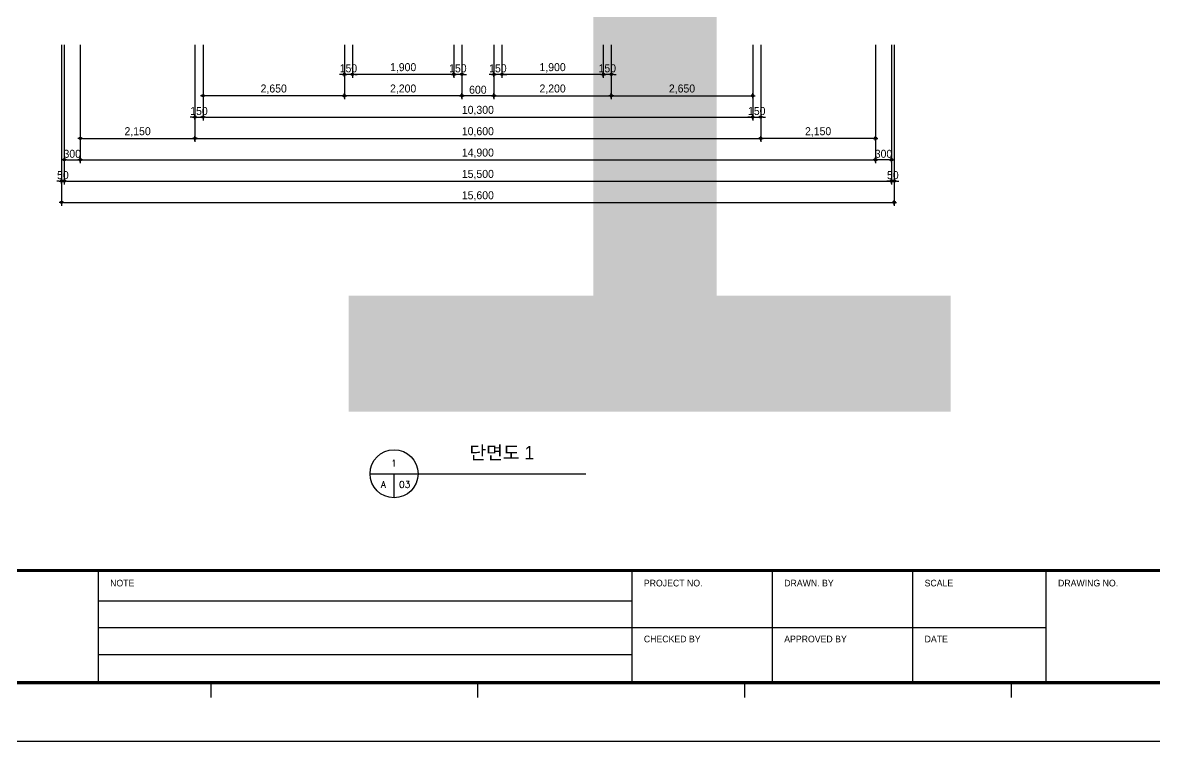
# Model space of a CAD drawing. Header units: millimetres. Extents: x 0 to 253659, y 0 to 59400.
# Drawn here: x 12471 to 33675, y 29700 to 43162 of the extents above; entities that cross this region are included whole.
import ezdxf
from ezdxf.enums import TextEntityAlignment as Align

# ---------------------------------------------------------------- set-up
doc = ezdxf.new("R2010")
doc.units = ezdxf.units.MM
doc.header["$LTSCALE"] = 200
doc.header["$MEASUREMENT"] = 0
doc.layers.get('0').update_dxf_attribs({"linetype": 'CONTINUOUS'})
doc.layers.get('DEFPOINTS').update_dxf_attribs({"linetype": 'CONTINUOUS'})
for name, color, linetype in [('1', 1, 'CONTINUOUS'), ('A-벽', 7, 'CONTINUOUS'), ('DIM', 6, 'CONTINUOUS'), ('SHEET', 7, 'CONTINUOUS'), ('TEXT', 2, 'CONTINUOUS')]:
    doc.layers.add(name, color=color, linetype=linetype)
doc.layers.add('6', color=7, linetype='CONTINUOUS', true_color=0xff99ff)
doc.styles.add('G', font='gulim.ttc')
doc.styles.add('HDH', font='helved', dxfattribs={"bigfont": 'hd'})
doc.styles.add('ROMANS', font='ROMANS', dxfattribs={"height": 300})
doc.styles.get("Standard").update_dxf_attribs({"font": ''})
doc.styles.get('Standard').set_extended_font_data('Gulim')
doc.dimstyles.new('50', dxfattribs={"dimscale": 50, "dimtxt": 3, "dimasz": 0.9, "dimexe": 1.25, "dimexo": 5, "dimgap": 0.7, "dimtad": 1, "dimdec": 0, "dimzin": 1, "dimdsep": 46, "dimlunit": 6, "dimtxsty": 'G', "dimblk1": 'Z_DOT', "dimblk2": 'Z_DOT', "dimsah": 1, "dimcen": 2.5, "dimclrd": 21, "dimclre": 21, "dimclrt": 3, "dimadec": 0, "dimazin": 0, "dimtfac": 1, "dimtdec": 0, "dimtix": 1, "dimtmove": 2, "dimatfit": 3, "dimldrblk": 'Z_DOT', "dimfxl": 1, "dimtolj": 1, "dimtzin": 1, "dimarcsym": 0})

# ---------------------------------------------------------------- blocks, each defined once
blk = doc.blocks.new('Form')
for p, q in [((16000, 820), (16000, 1070)), ((21000, 820), (21000, 1070)), ((26000, 820), (26000, 1070)), ((31000, 820), (31000, 1070))]:
    blk.add_line(p, q)
blk.add_lwpolyline([(0, 0), (0, 29700), (42000, 29700), (42000, 0)], close=True)
at = {"layer": '6', "color": 3, "const_width": 60}
blk.add_lwpolyline([(1100, 3200), (40900, 3200)], dxfattribs=at)
at = {"layer": 'SHEET', "color": 3}
for p, q in [((13890, 1130), (13890, 3180)), ((23890, 1130), (23890, 3180)), ((26520, 1130), (26520, 3180)), ((29150, 1130), (29150, 3180)), ((31650, 1130), (31650, 3180))]:
    blk.add_line(p, q, dxfattribs=at)
at = {"layer": 'SHEET'}
for p, q in [((13890, 2630), (23890, 2630)), ((13890, 2130), (23890, 2130)), ((23890, 2130), (31650, 2130)), ((13890, 1630), (23890, 1630))]:
    blk.add_line(p, q, dxfattribs=at)
at = {"layer": 'SHEET', "color": 3, "const_width": 60}
blk.add_lwpolyline([(1100, 1100), (1100, 28600), (40900, 28600), (40900, 1100)], close=True, dxfattribs=at)
at = {"layer": '1', "char_height": 125, "width": 3768.04, "attachment_point": 1, "style": 'HDH'}
for s, insert in [('\\f굴림|b0|i0|c129|p34;\\C0;NOTE', (14110, 3027)), ('\\f굴림|b0|i0|c129|p34;\\C0;PROJECT NO.', (24110, 3027)), ('\\f굴림|b0|i0|c129|p34;\\C0;DRAWN. BY', (26740, 3027)), ('\\f굴림|b0|i0|c129|p34;\\C0;SCALE', (29370, 3027)), ('\\f굴림|b0|i0|c129|p34;\\C0;DRAWING NO.', (31870, 3027)), ('\\f굴림|b0|i0|c129|p34;\\C0;CHECKED BY', (24110, 1980)), ('\\f굴림|b0|i0|c129|p34;\\C0;APPROVED BY', (26740, 1980)), ('\\f굴림|b0|i0|c129|p34;\\C0;DATE', (29370, 1980))]:
    blk.add_mtext(s, dxfattribs=dict(at, insert=insert))
blk = doc.blocks.new('Z_DOT')
at = {"layer": 'DIM', "color": 0}
for p, q in [((-1, 0), (1, 0)), ((0, -1), (0, 1))]:
    blk.add_line(p, q, dxfattribs=at)
for radius in [0.5, 0.25]:
    blk.add_circle((0, 0), radius, dxfattribs=at)
blk = doc.blocks.new('*D3388')
at = {"color": 21, "lineweight": -2}
for p, q in [((13200, 42744), (13200, 39731)), ((28800, 42744), (28800, 39731)), ((13245, 39794), (28755, 39794))]:
    blk.add_line(p, q, dxfattribs=at)
at = {"layer": 'DEFPOINTS', "color": 0}
for p in [(13200, 42994), (28800, 42994), (28800, 39794)]:
    blk.add_point(p, dxfattribs=at)
at = {"color": 21, "linetype": 'ByBlock', "lineweight": -2, "xscale": 45, "yscale": 45, "zscale": 45, "rotation": 180}
blk.add_blockref('Z_DOT', (13200, 39794), dxfattribs=at)
at = {"color": 21, "linetype": 'ByBlock', "lineweight": -2, "xscale": 45, "yscale": 45, "zscale": 45}
blk.add_blockref('Z_DOT', (28800, 39794), dxfattribs=at)
at = {"color": 3, "insert": (21000, 39915), "char_height": 150, "attachment_point": 5, "style": 'G'}
blk.add_mtext('\\A1;15,600', dxfattribs=at)
blk = doc.blocks.new('*D3389')
at = {"color": 21, "lineweight": -2}
for p, q in [((13250, 42744), (13250, 40531)), ((13550, 42744), (13550, 40531)), ((13295, 40594), (13505, 40594))]:
    blk.add_line(p, q, dxfattribs=at)
at = {"layer": 'DEFPOINTS', "color": 0}
for p in [(13250, 42994), (13550, 42994), (13550, 40594)]:
    blk.add_point(p, dxfattribs=at)
at = {"color": 21, "linetype": 'ByBlock', "lineweight": -2, "xscale": 45, "yscale": 45, "zscale": 45, "rotation": 180}
blk.add_blockref('Z_DOT', (13250, 40594), dxfattribs=at)
at = {"color": 21, "linetype": 'ByBlock', "lineweight": -2, "xscale": 45, "yscale": 45, "zscale": 45}
blk.add_blockref('Z_DOT', (13550, 40594), dxfattribs=at)
at = {"color": 3, "insert": (13400, 40705), "char_height": 150, "attachment_point": 5, "style": 'G'}
blk.add_mtext('\\A1;300', dxfattribs=at)
blk = doc.blocks.new('*D3393')
at = {"color": 21, "lineweight": -2}
for p, q in [((13200, 42744), (13200, 40131)), ((13250, 42744), (13250, 40131)), ((13155, 40194), (13110, 40194)), ((13200, 40194), (13250, 40194)), ((13295, 40194), (13340, 40194))]:
    blk.add_line(p, q, dxfattribs=at)
at = {"layer": 'DEFPOINTS', "color": 0}
for p in [(13200, 42994), (13250, 42994), (13250, 40194)]:
    blk.add_point(p, dxfattribs=at)
at = {"color": 21, "linetype": 'ByBlock', "lineweight": -2, "xscale": 45, "yscale": 45, "zscale": 45}
blk.add_blockref('Z_DOT', (13200, 40194), dxfattribs=at)
at = {"color": 21, "linetype": 'ByBlock', "lineweight": -2, "xscale": 45, "yscale": 45, "zscale": 45, "rotation": 180}
blk.add_blockref('Z_DOT', (13250, 40194), dxfattribs=at)
at = {"color": 3, "insert": (13225, 40305), "char_height": 150, "attachment_point": 5, "style": 'G'}
blk.add_mtext('\\A1;50', dxfattribs=at)
blk = doc.blocks.new('*D3390')
at = {"color": 21, "lineweight": -2}
for p, q in [((28450, 42744), (28450, 40531)), ((28750, 42744), (28750, 40531)), ((28705, 40594), (28495, 40594))]:
    blk.add_line(p, q, dxfattribs=at)
at = {"layer": 'DEFPOINTS', "color": 0}
for p in [(28450, 42994), (28750, 42994), (28450, 40594)]:
    blk.add_point(p, dxfattribs=at)
at = {"color": 21, "linetype": 'ByBlock', "lineweight": -2, "xscale": 45, "yscale": 45, "zscale": 45, "rotation": 180}
blk.add_blockref('Z_DOT', (28450, 40594), dxfattribs=at)
at = {"color": 21, "linetype": 'ByBlock', "lineweight": -2, "xscale": 45, "yscale": 45, "zscale": 45}
blk.add_blockref('Z_DOT', (28750, 40594), dxfattribs=at)
at = {"color": 3, "insert": (28600, 40705), "char_height": 150, "attachment_point": 5, "style": 'G'}
blk.add_mtext('\\A1;300', dxfattribs=at)
blk = doc.blocks.new('*D3391')
at = {"color": 21, "lineweight": -2}
for p, q in [((28750, 42744), (28750, 40131)), ((28800, 42744), (28800, 40131)), ((28705, 40194), (28660, 40194)), ((28800, 40194), (28750, 40194)), ((28845, 40194), (28890, 40194))]:
    blk.add_line(p, q, dxfattribs=at)
at = {"layer": 'DEFPOINTS', "color": 0}
for p in [(28750, 42994), (28800, 42994), (28750, 40194)]:
    blk.add_point(p, dxfattribs=at)
at = {"color": 21, "linetype": 'ByBlock', "lineweight": -2, "xscale": 45, "yscale": 45, "zscale": 45}
blk.add_blockref('Z_DOT', (28750, 40194), dxfattribs=at)
at = {"color": 21, "linetype": 'ByBlock', "lineweight": -2, "xscale": 45, "yscale": 45, "zscale": 45, "rotation": 180}
blk.add_blockref('Z_DOT', (28800, 40194), dxfattribs=at)
at = {"color": 3, "insert": (28775, 40305), "char_height": 150, "attachment_point": 5, "style": 'G'}
blk.add_mtext('\\A1;50', dxfattribs=at)
blk = doc.blocks.new('*D3392')
at = {"color": 21, "lineweight": -2}
for p, q in [((13550, 42744), (13550, 40531)), ((28450, 42744), (28450, 40531)), ((13595, 40594), (28405, 40594))]:
    blk.add_line(p, q, dxfattribs=at)
at = {"layer": 'DEFPOINTS', "color": 0}
for p in [(13550, 42994), (28450, 42994), (28450, 40594)]:
    blk.add_point(p, dxfattribs=at)
at = {"color": 21, "linetype": 'ByBlock', "lineweight": -2, "xscale": 45, "yscale": 45, "zscale": 45, "rotation": 180}
blk.add_blockref('Z_DOT', (13550, 40594), dxfattribs=at)
at = {"color": 21, "linetype": 'ByBlock', "lineweight": -2, "xscale": 45, "yscale": 45, "zscale": 45}
blk.add_blockref('Z_DOT', (28450, 40594), dxfattribs=at)
at = {"color": 3, "insert": (21000, 40715), "char_height": 150, "attachment_point": 5, "style": 'G'}
blk.add_mtext('\\A1;14,900', dxfattribs=at)
blk = doc.blocks.new('*D3394')
at = {"color": 21, "lineweight": -2}
for p, q in [((13550, 42744), (13550, 40931)), ((15700, 42744), (15700, 40931)), ((13595, 40994), (15655, 40994))]:
    blk.add_line(p, q, dxfattribs=at)
at = {"layer": 'DEFPOINTS', "color": 0}
for p in [(13550, 42994), (15700, 42994), (15700, 40994)]:
    blk.add_point(p, dxfattribs=at)
at = {"color": 21, "linetype": 'ByBlock', "lineweight": -2, "xscale": 45, "yscale": 45, "zscale": 45, "rotation": 180}
blk.add_blockref('Z_DOT', (13550, 40994), dxfattribs=at)
at = {"color": 21, "linetype": 'ByBlock', "lineweight": -2, "xscale": 45, "yscale": 45, "zscale": 45}
blk.add_blockref('Z_DOT', (15700, 40994), dxfattribs=at)
at = {"color": 3, "insert": (14625, 41115), "char_height": 150, "attachment_point": 5, "style": 'G'}
blk.add_mtext('\\A1;2,150', dxfattribs=at)
blk = doc.blocks.new('*D3395')
at = {"color": 21, "lineweight": -2}
for p, q in [((15700, 42744), (15700, 40931)), ((26300, 42744), (26300, 40931)), ((15745, 40994), (26255, 40994))]:
    blk.add_line(p, q, dxfattribs=at)
at = {"layer": 'DEFPOINTS', "color": 0}
for p in [(15700, 42994), (26300, 42994), (26300, 40994)]:
    blk.add_point(p, dxfattribs=at)
at = {"color": 21, "linetype": 'ByBlock', "lineweight": -2, "xscale": 45, "yscale": 45, "zscale": 45, "rotation": 180}
blk.add_blockref('Z_DOT', (15700, 40994), dxfattribs=at)
at = {"color": 21, "linetype": 'ByBlock', "lineweight": -2, "xscale": 45, "yscale": 45, "zscale": 45}
blk.add_blockref('Z_DOT', (26300, 40994), dxfattribs=at)
at = {"color": 3, "insert": (21000, 41115), "char_height": 150, "attachment_point": 5, "style": 'G'}
blk.add_mtext('\\A1;10,600', dxfattribs=at)
blk = doc.blocks.new('*D3396')
at = {"color": 21, "lineweight": -2}
for p, q in [((26300, 42744), (26300, 40931)), ((28450, 42744), (28450, 40931)), ((28405, 40994), (26345, 40994))]:
    blk.add_line(p, q, dxfattribs=at)
at = {"layer": 'DEFPOINTS', "color": 0}
for p in [(26300, 42994), (28450, 42994), (26300, 40994)]:
    blk.add_point(p, dxfattribs=at)
at = {"color": 21, "linetype": 'ByBlock', "lineweight": -2, "xscale": 45, "yscale": 45, "zscale": 45, "rotation": 180}
blk.add_blockref('Z_DOT', (26300, 40994), dxfattribs=at)
at = {"color": 21, "linetype": 'ByBlock', "lineweight": -2, "xscale": 45, "yscale": 45, "zscale": 45}
blk.add_blockref('Z_DOT', (28450, 40994), dxfattribs=at)
at = {"color": 3, "insert": (27375, 41115), "char_height": 150, "attachment_point": 5, "style": 'G'}
blk.add_mtext('\\A1;2,150', dxfattribs=at)
blk = doc.blocks.new('*D3401')
at = {"color": 21, "lineweight": -2}
for p, q in [((15700, 42744), (15700, 41331)), ((15850, 42744), (15850, 41331)), ((15655, 41394), (15610, 41394)), ((15700, 41394), (15850, 41394)), ((15895, 41394), (15940, 41394))]:
    blk.add_line(p, q, dxfattribs=at)
at = {"layer": 'DEFPOINTS', "color": 0}
for p in [(15700, 42994), (15850, 42994), (15850, 41394)]:
    blk.add_point(p, dxfattribs=at)
at = {"color": 21, "linetype": 'ByBlock', "lineweight": -2, "xscale": 45, "yscale": 45, "zscale": 45}
blk.add_blockref('Z_DOT', (15700, 41394), dxfattribs=at)
at = {"color": 21, "linetype": 'ByBlock', "lineweight": -2, "xscale": 45, "yscale": 45, "zscale": 45, "rotation": 180}
blk.add_blockref('Z_DOT', (15850, 41394), dxfattribs=at)
at = {"color": 3, "insert": (15775, 41506), "char_height": 150, "attachment_point": 5, "style": 'G'}
blk.add_mtext('\\A1;150', dxfattribs=at)
blk = doc.blocks.new('*D3402')
at = {"color": 21, "lineweight": -2}
for p, q in [((26150, 42744), (26150, 41331)), ((26300, 42744), (26300, 41331)), ((26105, 41394), (26060, 41394)), ((26150, 41394), (26300, 41394)), ((26345, 41394), (26390, 41394))]:
    blk.add_line(p, q, dxfattribs=at)
at = {"layer": 'DEFPOINTS', "color": 0}
for p in [(26150, 42994), (26300, 42994), (26300, 41394)]:
    blk.add_point(p, dxfattribs=at)
at = {"color": 21, "linetype": 'ByBlock', "lineweight": -2, "xscale": 45, "yscale": 45, "zscale": 45}
blk.add_blockref('Z_DOT', (26150, 41394), dxfattribs=at)
at = {"color": 21, "linetype": 'ByBlock', "lineweight": -2, "xscale": 45, "yscale": 45, "zscale": 45, "rotation": 180}
blk.add_blockref('Z_DOT', (26300, 41394), dxfattribs=at)
at = {"color": 3, "insert": (26225, 41506), "char_height": 150, "attachment_point": 5, "style": 'G'}
blk.add_mtext('\\A1;150', dxfattribs=at)
blk = doc.blocks.new('*D3403')
at = {"color": 21, "lineweight": -2}
for p, q in [((15850, 42744), (15850, 41331)), ((26150, 42744), (26150, 41331)), ((15895, 41394), (26105, 41394))]:
    blk.add_line(p, q, dxfattribs=at)
at = {"layer": 'DEFPOINTS', "color": 0}
for p in [(15850, 42994), (26150, 42994), (26150, 41394)]:
    blk.add_point(p, dxfattribs=at)
at = {"color": 21, "linetype": 'ByBlock', "lineweight": -2, "xscale": 45, "yscale": 45, "zscale": 45, "rotation": 180}
blk.add_blockref('Z_DOT', (15850, 41394), dxfattribs=at)
at = {"color": 21, "linetype": 'ByBlock', "lineweight": -2, "xscale": 45, "yscale": 45, "zscale": 45}
blk.add_blockref('Z_DOT', (26150, 41394), dxfattribs=at)
at = {"color": 3, "insert": (21000, 41515), "char_height": 150, "attachment_point": 5, "style": 'G'}
blk.add_mtext('\\A1;10,300', dxfattribs=at)
blk = doc.blocks.new('*D4381')
at = {"color": 21, "lineweight": -2}
for p, q in [((13250, 42744), (13250, 40131)), ((28750, 42744), (28750, 40131)), ((13295, 40194), (28705, 40194))]:
    blk.add_line(p, q, dxfattribs=at)
at = {"layer": 'DEFPOINTS', "color": 0}
for p in [(13250, 42994), (28750, 42994), (28750, 40194)]:
    blk.add_point(p, dxfattribs=at)
at = {"color": 21, "linetype": 'ByBlock', "lineweight": -2, "xscale": 45, "yscale": 45, "zscale": 45, "rotation": 180}
blk.add_blockref('Z_DOT', (13250, 40194), dxfattribs=at)
at = {"color": 21, "linetype": 'ByBlock', "lineweight": -2, "xscale": 45, "yscale": 45, "zscale": 45}
blk.add_blockref('Z_DOT', (28750, 40194), dxfattribs=at)
at = {"color": 3, "insert": (21000, 40315), "char_height": 150, "attachment_point": 5, "style": 'G'}
blk.add_mtext('\\A1;15,500', dxfattribs=at)
blk = doc.blocks.new('*D6071')
at = {"color": 21, "lineweight": -2}
for p, q in [((15850, 42744), (15850, 41731)), ((18500, 42744), (18500, 41731)), ((18455, 41794), (15895, 41794))]:
    blk.add_line(p, q, dxfattribs=at)
at = {"layer": 'DEFPOINTS', "color": 0}
for p in [(15850, 42994), (18500, 42994), (15850, 41794)]:
    blk.add_point(p, dxfattribs=at)
at = {"color": 21, "linetype": 'ByBlock', "lineweight": -2, "xscale": 45, "yscale": 45, "zscale": 45, "rotation": 180}
blk.add_blockref('Z_DOT', (15850, 41794), dxfattribs=at)
at = {"color": 21, "linetype": 'ByBlock', "lineweight": -2, "xscale": 45, "yscale": 45, "zscale": 45}
blk.add_blockref('Z_DOT', (18500, 41794), dxfattribs=at)
at = {"color": 3, "insert": (17175, 41915), "char_height": 150, "attachment_point": 5, "style": 'G'}
blk.add_mtext('\\A1;2,650', dxfattribs=at)
blk = doc.blocks.new('*D6072')
at = {"color": 21, "lineweight": -2}
for p, q in [((18500, 42744), (18500, 41731)), ((20700, 42744), (20700, 41731)), ((20655, 41794), (18545, 41794))]:
    blk.add_line(p, q, dxfattribs=at)
at = {"layer": 'DEFPOINTS', "color": 0}
for p in [(18500, 42994), (20700, 42994), (18500, 41794)]:
    blk.add_point(p, dxfattribs=at)
at = {"color": 21, "linetype": 'ByBlock', "lineweight": -2, "xscale": 45, "yscale": 45, "zscale": 45, "rotation": 180}
blk.add_blockref('Z_DOT', (18500, 41794), dxfattribs=at)
at = {"color": 21, "linetype": 'ByBlock', "lineweight": -2, "xscale": 45, "yscale": 45, "zscale": 45}
blk.add_blockref('Z_DOT', (20700, 41794), dxfattribs=at)
at = {"color": 3, "insert": (19600, 41915), "char_height": 150, "attachment_point": 5, "style": 'G'}
blk.add_mtext('\\A1;2,200', dxfattribs=at)
blk = doc.blocks.new('*D6073')
at = {"color": 21, "lineweight": -2}
for p, q in [((20700, 42744), (20700, 41731)), ((21300, 42744), (21300, 41731)), ((21255, 41794), (20745, 41794))]:
    blk.add_line(p, q, dxfattribs=at)
at = {"layer": 'DEFPOINTS', "color": 0}
for p in [(20700, 42994), (21300, 42994), (20700, 41794)]:
    blk.add_point(p, dxfattribs=at)
at = {"color": 21, "linetype": 'ByBlock', "lineweight": -2, "xscale": 45, "yscale": 45, "zscale": 45, "rotation": 180}
blk.add_blockref('Z_DOT', (20700, 41794), dxfattribs=at)
at = {"color": 21, "linetype": 'ByBlock', "lineweight": -2, "xscale": 45, "yscale": 45, "zscale": 45}
blk.add_blockref('Z_DOT', (21300, 41794), dxfattribs=at)
at = {"color": 3, "insert": (21000, 41905), "char_height": 150, "attachment_point": 5, "style": 'G'}
blk.add_mtext('\\A1;600', dxfattribs=at)
blk = doc.blocks.new('*D6074')
at = {"color": 21, "lineweight": -2}
for p, q in [((23500, 42744), (23500, 41731)), ((26150, 42744), (26150, 41731)), ((23545, 41794), (26105, 41794))]:
    blk.add_line(p, q, dxfattribs=at)
at = {"layer": 'DEFPOINTS', "color": 0}
for p in [(23500, 42994), (26150, 42994), (26150, 41794)]:
    blk.add_point(p, dxfattribs=at)
at = {"color": 21, "linetype": 'ByBlock', "lineweight": -2, "xscale": 45, "yscale": 45, "zscale": 45, "rotation": 180}
blk.add_blockref('Z_DOT', (23500, 41794), dxfattribs=at)
at = {"color": 21, "linetype": 'ByBlock', "lineweight": -2, "xscale": 45, "yscale": 45, "zscale": 45}
blk.add_blockref('Z_DOT', (26150, 41794), dxfattribs=at)
at = {"color": 3, "insert": (24825, 41915), "char_height": 150, "attachment_point": 5, "style": 'G'}
blk.add_mtext('\\A1;2,650', dxfattribs=at)
blk = doc.blocks.new('*D6075')
at = {"color": 21, "lineweight": -2}
for p, q in [((21300, 42744), (21300, 41731)), ((23500, 42744), (23500, 41731)), ((21345, 41794), (23455, 41794))]:
    blk.add_line(p, q, dxfattribs=at)
at = {"layer": 'DEFPOINTS', "color": 0}
for p in [(21300, 42994), (23500, 42994), (23500, 41794)]:
    blk.add_point(p, dxfattribs=at)
at = {"color": 21, "linetype": 'ByBlock', "lineweight": -2, "xscale": 45, "yscale": 45, "zscale": 45, "rotation": 180}
blk.add_blockref('Z_DOT', (21300, 41794), dxfattribs=at)
at = {"color": 21, "linetype": 'ByBlock', "lineweight": -2, "xscale": 45, "yscale": 45, "zscale": 45}
blk.add_blockref('Z_DOT', (23500, 41794), dxfattribs=at)
at = {"color": 3, "insert": (22400, 41915), "char_height": 150, "attachment_point": 5, "style": 'G'}
blk.add_mtext('\\A1;2,200', dxfattribs=at)
blk = doc.blocks.new('*D6076')
at = {"color": 21, "lineweight": -2}
for p, q in [((18500, 42744), (18500, 42131)), ((18650, 42744), (18650, 42131)), ((18455, 42194), (18410, 42194)), ((18650, 42194), (18500, 42194)), ((18695, 42194), (18740, 42194))]:
    blk.add_line(p, q, dxfattribs=at)
at = {"layer": 'DEFPOINTS', "color": 0}
for p in [(18500, 42994), (18650, 42994), (18500, 42194)]:
    blk.add_point(p, dxfattribs=at)
at = {"color": 21, "linetype": 'ByBlock', "lineweight": -2, "xscale": 45, "yscale": 45, "zscale": 45}
blk.add_blockref('Z_DOT', (18500, 42194), dxfattribs=at)
at = {"color": 21, "linetype": 'ByBlock', "lineweight": -2, "xscale": 45, "yscale": 45, "zscale": 45, "rotation": 180}
blk.add_blockref('Z_DOT', (18650, 42194), dxfattribs=at)
at = {"color": 3, "insert": (18575, 42306), "char_height": 150, "attachment_point": 5, "style": 'G'}
blk.add_mtext('\\A1;150', dxfattribs=at)
blk = doc.blocks.new('*D6077')
at = {"color": 21, "lineweight": -2}
for p, q in [((20550, 42744), (20550, 42131)), ((20700, 42744), (20700, 42131)), ((20505, 42194), (20460, 42194)), ((20700, 42194), (20550, 42194)), ((20745, 42194), (20790, 42194))]:
    blk.add_line(p, q, dxfattribs=at)
at = {"layer": 'DEFPOINTS', "color": 0}
for p in [(20550, 42994), (20700, 42994), (20550, 42194)]:
    blk.add_point(p, dxfattribs=at)
at = {"color": 21, "linetype": 'ByBlock', "lineweight": -2, "xscale": 45, "yscale": 45, "zscale": 45}
blk.add_blockref('Z_DOT', (20550, 42194), dxfattribs=at)
at = {"color": 21, "linetype": 'ByBlock', "lineweight": -2, "xscale": 45, "yscale": 45, "zscale": 45, "rotation": 180}
blk.add_blockref('Z_DOT', (20700, 42194), dxfattribs=at)
at = {"color": 3, "insert": (20625, 42306), "char_height": 150, "attachment_point": 5, "style": 'G'}
blk.add_mtext('\\A1;150', dxfattribs=at)
blk = doc.blocks.new('*D6078')
at = {"color": 21, "lineweight": -2}
for p, q in [((18650, 42744), (18650, 42131)), ((20550, 42744), (20550, 42131)), ((20505, 42194), (18695, 42194))]:
    blk.add_line(p, q, dxfattribs=at)
at = {"layer": 'DEFPOINTS', "color": 0}
for p in [(18650, 42994), (20550, 42994), (18650, 42194)]:
    blk.add_point(p, dxfattribs=at)
at = {"color": 21, "linetype": 'ByBlock', "lineweight": -2, "xscale": 45, "yscale": 45, "zscale": 45, "rotation": 180}
blk.add_blockref('Z_DOT', (18650, 42194), dxfattribs=at)
at = {"color": 21, "linetype": 'ByBlock', "lineweight": -2, "xscale": 45, "yscale": 45, "zscale": 45}
blk.add_blockref('Z_DOT', (20550, 42194), dxfattribs=at)
at = {"color": 3, "insert": (19600, 42315), "char_height": 150, "attachment_point": 5, "style": 'G'}
blk.add_mtext('\\A1;1,900', dxfattribs=at)
blk = doc.blocks.new('*D6082')
at = {"color": 21, "lineweight": -2}
for p, q in [((21300, 42744), (21300, 42131)), ((21450, 42744), (21450, 42131)), ((21255, 42194), (21210, 42194)), ((21450, 42194), (21300, 42194)), ((21495, 42194), (21540, 42194))]:
    blk.add_line(p, q, dxfattribs=at)
at = {"layer": 'DEFPOINTS', "color": 0}
for p in [(21300, 42994), (21450, 42994), (21300, 42194)]:
    blk.add_point(p, dxfattribs=at)
at = {"color": 21, "linetype": 'ByBlock', "lineweight": -2, "xscale": 45, "yscale": 45, "zscale": 45}
blk.add_blockref('Z_DOT', (21300, 42194), dxfattribs=at)
at = {"color": 21, "linetype": 'ByBlock', "lineweight": -2, "xscale": 45, "yscale": 45, "zscale": 45, "rotation": 180}
blk.add_blockref('Z_DOT', (21450, 42194), dxfattribs=at)
at = {"color": 3, "insert": (21375, 42306), "char_height": 150, "attachment_point": 5, "style": 'G'}
blk.add_mtext('\\A1;150', dxfattribs=at)
blk = doc.blocks.new('*D6083')
at = {"color": 21, "lineweight": -2}
for p, q in [((23350, 42744), (23350, 42131)), ((23500, 42744), (23500, 42131)), ((23305, 42194), (23260, 42194)), ((23500, 42194), (23350, 42194)), ((23545, 42194), (23590, 42194))]:
    blk.add_line(p, q, dxfattribs=at)
at = {"layer": 'DEFPOINTS', "color": 0}
for p in [(23350, 42994), (23500, 42994), (23350, 42194)]:
    blk.add_point(p, dxfattribs=at)
at = {"color": 21, "linetype": 'ByBlock', "lineweight": -2, "xscale": 45, "yscale": 45, "zscale": 45}
blk.add_blockref('Z_DOT', (23350, 42194), dxfattribs=at)
at = {"color": 21, "linetype": 'ByBlock', "lineweight": -2, "xscale": 45, "yscale": 45, "zscale": 45, "rotation": 180}
blk.add_blockref('Z_DOT', (23500, 42194), dxfattribs=at)
at = {"color": 3, "insert": (23425, 42306), "char_height": 150, "attachment_point": 5, "style": 'G'}
blk.add_mtext('\\A1;150', dxfattribs=at)
blk = doc.blocks.new('*D6084')
at = {"color": 21, "lineweight": -2}
for p, q in [((21450, 42744), (21450, 42131)), ((23350, 42744), (23350, 42131)), ((23305, 42194), (21495, 42194))]:
    blk.add_line(p, q, dxfattribs=at)
at = {"layer": 'DEFPOINTS', "color": 0}
for p in [(21450, 42994), (23350, 42994), (21450, 42194)]:
    blk.add_point(p, dxfattribs=at)
at = {"color": 21, "linetype": 'ByBlock', "lineweight": -2, "xscale": 45, "yscale": 45, "zscale": 45, "rotation": 180}
blk.add_blockref('Z_DOT', (21450, 42194), dxfattribs=at)
at = {"color": 21, "linetype": 'ByBlock', "lineweight": -2, "xscale": 45, "yscale": 45, "zscale": 45}
blk.add_blockref('Z_DOT', (23350, 42194), dxfattribs=at)
at = {"color": 3, "insert": (22400, 42315), "char_height": 150, "attachment_point": 5, "style": 'G'}
blk.add_mtext('\\A1;1,900', dxfattribs=at)

msp = doc.modelspace()

# ---------------------------------------------------------------- linework, layer by layer
at = {"layer": '1'}
for p, q in [((18979.377, 34712.639), (23020.623, 34712.639)), ((19429.377, 34262.639), (19429.377, 34712.639))]:
    msp.add_line(p, q, dxfattribs=at)
msp.add_circle((19429.377, 34712.639), 450, dxfattribs=at)

# ---------------------------------------------------------------- block references
msp.add_blockref('Form', (0, 29700))

# ---------------------------------------------------------------- texts
at = {"layer": '1', "insert": (21448.446, 35097.777), "char_height": 250, "width": 1789.11784, "attachment_point": 5, "style": 'HDH'}
msp.add_mtext('{\\fGulim|b0|i0|c129|p34;단면도 1}', dxfattribs=at)
at = {"layer": 'A-벽', "insert": (16583.545, 55877.561), "char_height": 20000, "attachment_point": 1}
msp.add_mtext_dynamic_manual_height_columns('1', width=367.11901, gutter_width=12.5, heights=[0], dxfattribs=at)
at = {"layer": 'TEXT', "style": 'ROMANS'}
for s, p in [('1', (19429.377, 34912.639)), ('A', (19229.377, 34512.639)), ('03', (19629.377, 34512.639))]:
    msp.add_text(s, height=125, dxfattribs=at).set_placement(p, align=Align.MIDDLE)

# ---------------------------------------------------------------- dimensions: what is measured, and where the dimension line sits
for base, p1, p2, picture, middle in [((13250, 40193.75), (13200, 42993.75), (13250, 42993.75), '*D3393', (13225, 40305.445)), ((28800, 39793.75), (13200, 42993.75), (28800, 42993.75), '*D3388', (21000, 39914.92)), ((13550, 40593.75), (13250, 42993.75), (13550, 42993.75), '*D3389', (13400, 40705.445)), ((28750, 40193.75), (13250, 42993.75), (28750, 42993.75), '*D4381', (21000, 40314.92)), ((28450, 40593.75), (13550, 42993.75), (28450, 42993.75), '*D3392', (21000, 40714.92)), ((15700, 40993.75), (13550, 42993.75), (15700, 42993.75), '*D3394', (14625, 41114.92)), ((15850, 41393.75), (15700, 42993.75), (15850, 42993.75), '*D3401', (15775, 41505.745)), ((26300, 40993.75), (15700, 42993.75), (26300, 42993.75), '*D3395', (21000, 41114.92)), ((26150, 41393.75), (15850, 42993.75), (26150, 42993.75), '*D3403', (21000, 41514.92)), ((26300, 41393.75), (26150, 42993.75), (26300, 42993.75), '*D3402', (26225, 41505.745))]:
    dim = msp.add_linear_dim(base=base, p1=p1, p2=p2, dimstyle='50')
    dim.commit()
    dim.dimension.update_dxf_attribs({"geometry": picture, "text_midpoint": middle, "dimtype": 160})
for base, p1, p2, angle, picture, middle in [((15850, 41793.75), (18500, 42993.75), (15850, 42993.75), 180, '*D6071', (17175, 41914.82)), ((18500, 41793.75), (20700, 42993.75), (18500, 42993.75), 180, '*D6072', (19600, 41914.82)), ((20700, 41793.75), (21300, 42993.75), (20700, 42993.75), 180, '*D6073', (21000, 41905.445)), ((23500, 41793.75), (21300, 42993.75), (23500, 42993.75), 0, '*D6075', (22400, 41914.82)), ((26150, 41793.75), (23500, 42993.75), (26150, 42993.75), 0, '*D6074', (24825, 41914.82)), ((26300, 40993.75), (28450, 42993.75), (26300, 42993.75), 180, '*D3396', (27375, 41114.92)), ((28450, 40593.75), (28750, 42993.75), (28450, 42993.75), 180, '*D3390', (28600, 40705.445)), ((28750, 40193.75), (28800, 42993.75), (28750, 42993.75), 180, '*D3391', (28775, 40305.445))]:
    dim = msp.add_linear_dim(base=base, p1=p1, p2=p2, angle=angle, dimstyle='50')
    dim.commit()
    dim.dimension.update_dxf_attribs({"geometry": picture, "text_midpoint": middle, "dimtype": 160})
for base, p1, p2, picture, middle in [((18500, 42193.75), (18650, 42993.75), (18500, 42993.75), '*D6076', (18575, 42305.745)), ((18650, 42193.75), (20550, 42993.75), (18650, 42993.75), '*D6078', (19600, 42314.92)), ((20550, 42193.75), (20700, 42993.75), (20550, 42993.75), '*D6077', (20625, 42305.745)), ((21300, 42193.75), (21450, 42993.75), (21300, 42993.75), '*D6082', (21375, 42305.745)), ((21450, 42193.75), (23350, 42993.75), (21450, 42993.75), '*D6084', (22400, 42314.92)), ((23350, 42193.75), (23500, 42993.75), (23350, 42993.75), '*D6083', (23425, 42305.745))]:
    dim = msp.add_linear_dim(base=base, p1=p1, p2=p2, angle=180, dimstyle='50')
    dim.commit()
    dim.dimension.update_dxf_attribs({"geometry": picture, "text_midpoint": middle})

doc.saveas('drawing.dxf')
